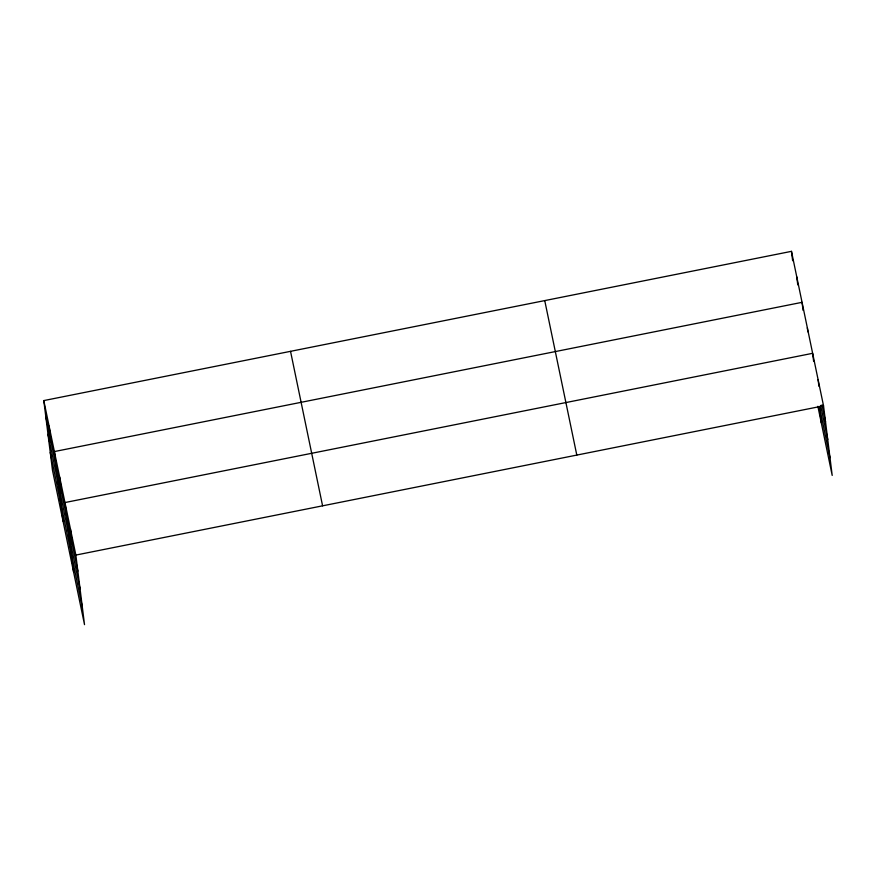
<?xml version="1.0" encoding="UTF-8"?>
<svg xmlns="http://www.w3.org/2000/svg" width="876" height="876" viewBox="0 0 876 876"><rect width="100%" height="100%" fill="white"/><g stroke="black" fill="none" stroke-linecap="round" stroke-linejoin="round"><path stroke-width="1.31" d="M43.8 400.584L75.862 555.077L84.523 624.654L52.461 470.16L43.8 400.584L791.477 251.346L823.539 405.84L832.2 475.416L817.866 406.322M75.862 555.077L823.539 405.84M821.995 404.832L825.531 421.904M820.648 405.424L827.732 439.566M819.378 406.541L829.999 457.754M544.741 300.588L576.802 455.082M290.536 351.331L322.587 505.824M45.804 416.647L77.854 571.141M48.005 434.299L80.055 588.792M50.271 452.498L82.322 606.991M818.085 379.571L818.918 386.272M813.629 361.339L812.632 353.313L64.955 502.55L73.628 572.127M819.246 406.409L821.305 422.889M807.343 327.821L807.847 331.84M803.051 310.356L802.055 302.329L54.378 451.567L63.05 521.143M796.766 276.838L797.762 284.864M791.477 251.346L792.638 260.719M70.408 528.808L72.412 544.872M59.667 477.059L61.67 493.111M49.089 426.075L51.093 442.139"/></g></svg>
